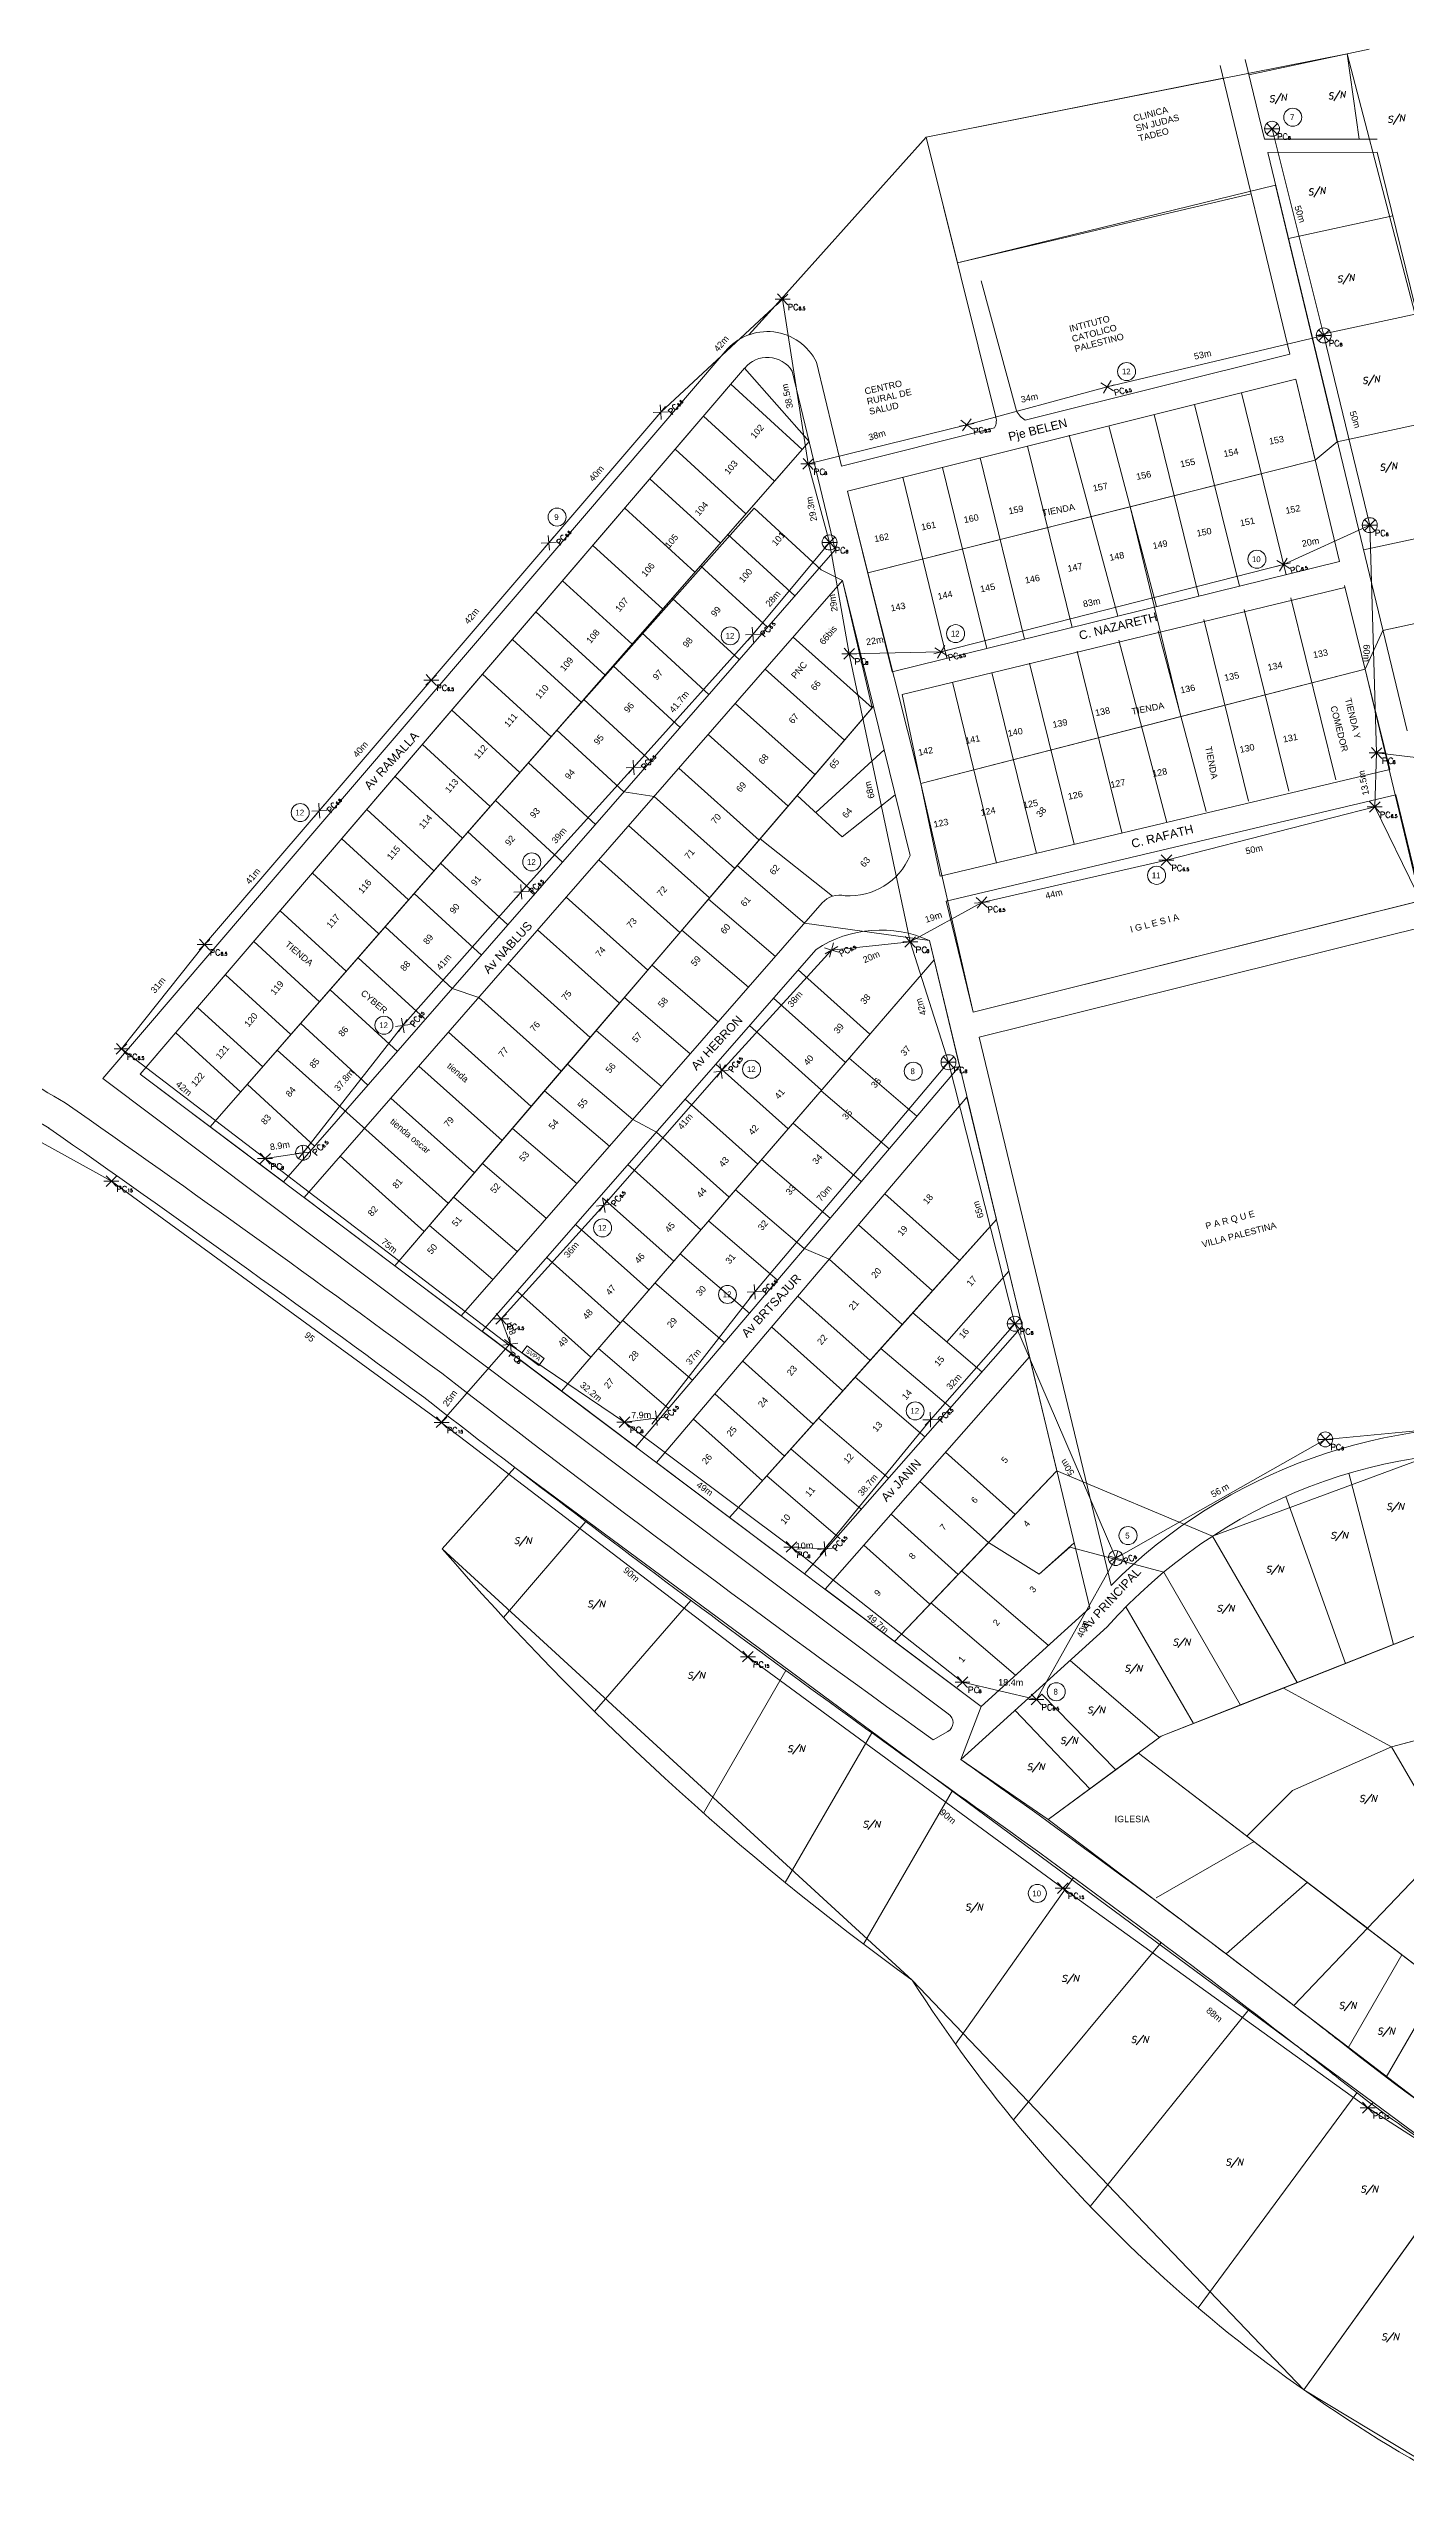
# Model space of a CAD drawing. Header units: metres. Extents: x 276196 to 280123, y 1482787 to 1490589.
# Drawn here: x 277999 to 278315, y 1489366 to 1489935 of the extents above; entities that cross this region are included whole.
import ezdxf
from ezdxf.enums import TextEntityAlignment as Align

# ---------------------------------------------------------------- set-up
doc = ezdxf.new("R2010")
doc.units = ezdxf.units.M
for name, color, linetype, lineweight in [('_ADDRESSDIBUJO', 7, 'Continuous', 0), ('_HOUSECOUNT', 7, 'Continuous', 0), ('_LOTLINE', 4, 'Continuous', 0), ('_MICROZONES', 2, 'Continuous', 0), ('_POLEPED', 7, 'Continuous', 0), ('_STRAND', 3, 'Continuous', 0), ('_STRANDDISTANCE', 3, 'Continuous', 0), ('_STREET', 5, 'Continuous', 0)]:
    doc.layers.add(name, color=color, linetype=linetype, lineweight=lineweight)
doc.styles.add('Address', font='ITALICS.shx', dxfattribs={"height": 1.5})
doc.styles.add('ROMANS', font='romans.shx', dxfattribs={"height": 0.2})
doc.styles.get("Standard").update_dxf_attribs({"font": 'arial.ttf'})
doc.styles.add('StrandDistance0', font='ENGINEERING.shx', dxfattribs={"height": 1.5})
doc.styles.add('Style-ENGINEERING', font='ENGINEERING.shx')

# ---------------------------------------------------------------- blocks, each defined once
blk = doc.blocks.new('*U33')
at = {"layer": '_POLEPED', "linetype": 'Continuous'}
blk.add_line((206328.6, 1519837.21), (206328.59, 1519835.82), dxfattribs=at)
at = {"layer": '_POLEPED', "linetype": 'Continuous', "flags": 128}
blk.add_lwpolyline([(206328.6, 1519837.21), (206329.19, 1519837.21), (206329.39, 1519837.14), (206329.46, 1519837.07), (206329.52, 1519836.94), (206329.52, 1519836.74), (206329.46, 1519836.61), (206329.39, 1519836.54), (206329.19, 1519836.48), (206328.59, 1519836.48)], dxfattribs=at)
blk = doc.blocks.new('PC8_E')
at = {"layer": '_POLEPED', "color": 1}
for p, q in [((-1.74, 0), (0, 0)), ((-1.24, -1.22), (0, 0)), ((-1.19, 1.27), (0, 0)), ((0, 0), (1.24, 1.22)), ((0, 0), (1.74, 0)), ((0, 0), (1.19, -1.27))]:
    blk.add_line(p, q, dxfattribs=at)
at = {"layer": '_POLEPED', "linetype": 'Continuous', "flags": 128}
for points in [[(3.77, -1.47), (3.71, -1.34), (3.57, -1.2), (3.44, -1.13), (3.18, -1.13), (3.04, -1.2), (2.91, -1.33), (2.84, -1.46), (2.78, -1.66), (2.77, -1.99), (2.84, -2.19), (2.9, -2.32), (3.04, -2.46), (3.17, -2.52), (3.43, -2.53), (3.57, -2.46), (3.7, -2.33), (3.77, -2.2)], [(4, -1.78), (3.9, -1.81), (3.86, -1.88), (3.86, -1.95), (3.9, -2.02), (3.97, -2.06), (4.11, -2.09), (4.21, -2.13), (4.28, -2.2), (4.31, -2.27), (4.31, -2.37), (4.28, -2.44), (4.24, -2.48), (4.14, -2.51), (4, -2.51), (3.89, -2.47), (3.86, -2.44), (3.82, -2.37), (3.83, -2.26), (3.86, -2.19), (3.93, -2.13), (4.04, -2.09), (4.18, -2.06), (4.25, -2.02), (4.28, -1.95), (4.28, -1.88), (4.25, -1.81), (4.14, -1.78), (4, -1.78)]]:
    blk.add_lwpolyline(points, dxfattribs=at)
at = {"layer": '_POLEPED', "linetype": 'Continuous'}
blk.add_blockref('*U33', (-206327.14, -1519838.33), dxfattribs=at)
blk = doc.blocks.new('PC6.5')
at = {"layer": '_POLEPED', "color": 1}
for p, q in [((-1.74, 0), (0, 0)), ((-1.24, -1.22), (0, 0)), ((-1.19, 1.27), (0, 0)), ((0, 0), (1.24, 1.22)), ((0, 0), (1.74, 0)), ((0, 0), (1.19, -1.27))]:
    blk.add_line(p, q, dxfattribs=at)
at = {"layer": '_POLEPED', "linetype": 'Continuous', "attachment_point": 7, "rotation": 359.6478, "line_spacing_factor": 0.72, "style": 'StrandDistance0'}
for s, insert, char_height in [('\\Fromans;PC', (1.18, -2.51), 1.3914), ('\\Fromans;6.5', (3.72, -2.51), 0.7317)]:
    blk.add_mtext(s, dxfattribs=dict(at, insert=insert, char_height=char_height))
blk = doc.blocks.new('PC6.5N')
at = {"layer": '_POLEPED', "color": 1, "linetype": 'Continuous', "lineweight": 0}
for p, q in [((-1.67, -0.09), (1.8, 0.11)), ((-1.2, 1.21), (1.32, -1.19)), ((1.24, 1.29), (-1.11, -1.28))]:
    blk.add_line(p, q, dxfattribs=at)
at = {"layer": '_POLEPED', "color": 254, "linetype": 'Continuous', "lineweight": 0}
blk.add_line((1.72, -1.45), (1.72, -2.84), dxfattribs=at)
at = {"layer": '_POLEPED', "color": 254, "linetype": 'Continuous', "lineweight": 0, "flags": 128}
for points in [[(1.72, -1.45), (2.32, -1.45), (2.52, -1.52), (2.58, -1.58), (2.65, -1.71), (2.65, -1.91), (2.58, -2.05), (2.52, -2.11), (2.32, -2.18), (1.72, -2.18)], [(4.04, -1.78), (3.97, -1.65), (3.84, -1.52), (3.71, -1.45), (3.45, -1.45), (3.31, -1.52), (3.18, -1.65), (3.11, -1.78), (3.05, -1.98), (3.05, -2.31), (3.11, -2.51), (3.18, -2.64), (3.31, -2.77), (3.45, -2.84), (3.71, -2.84), (3.84, -2.77), (3.97, -2.64), (4.04, -2.51)], [(4.59, -2.29), (4.55, -2.22), (4.45, -2.19), (4.38, -2.19), (4.28, -2.22), (4.21, -2.33), (4.17, -2.5), (4.17, -2.68), (4.21, -2.82), (4.28, -2.88), (4.38, -2.92), (4.41, -2.92), (4.52, -2.88), (4.59, -2.82), (4.62, -2.71), (4.62, -2.68), (4.59, -2.57), (4.52, -2.5), (4.41, -2.47), (4.38, -2.47), (4.28, -2.5), (4.21, -2.57), (4.17, -2.68)], [(4.9, -2.85), (4.87, -2.88), (4.9, -2.92), (4.94, -2.88), (4.9, -2.85)], [(5.6, -2.19), (5.25, -2.19), (5.21, -2.5), (5.25, -2.47), (5.35, -2.43), (5.46, -2.43), (5.56, -2.47), (5.63, -2.54), (5.67, -2.64), (5.67, -2.71), (5.63, -2.82), (5.56, -2.88), (5.46, -2.92), (5.35, -2.92), (5.25, -2.88), (5.21, -2.85), (5.18, -2.78)]]:
    blk.add_lwpolyline(points, dxfattribs=at)
at = {"layer": '_POLEPED', "color": 1, "linetype": 'Continuous', "lineweight": 0}
blk.add_circle((0.06, 0.01), 1.74, dxfattribs=at)
blk = doc.blocks.new('PC8_N')
at = {"layer": '_POLEPED', "color": 1}
for p, q in [((-1.24, -1.22), (1.24, 1.22)), ((-1.19, 1.27), (1.19, -1.27)), ((-1.74, 0), (1.74, 0))]:
    blk.add_line(p, q, dxfattribs=at)
blk.add_circle((0, 0), 1.74, dxfattribs=at)
at = {"layer": '_POLEPED', "linetype": 'Continuous', "style": 'ROMANS'}
for s, height, p in [('PC', 1.391, (1.18, -2.51)), ('8', 0.732, (3.72, -2.51))]:
    blk.add_text(s, height=height, rotation=359.6478, dxfattribs=at).set_placement(p)
blk = doc.blocks.new('PC15_E')
at = {"layer": '_POLEPED', "color": 1}
for p, q in [((-1.74, 0), (0, 0)), ((-1.19, 1.27), (0, 0)), ((0, 0), (1.24, 1.22)), ((0, 0), (1.74, 0)), ((-1.24, -1.22), (0, 0)), ((0, 0), (1.19, -1.27))]:
    blk.add_line(p, q, dxfattribs=at)
at = {"layer": '_POLEPED', "linetype": 'Continuous', "style": 'ROMANS'}
for s, height, p in [('PC', 1.391, (1.18, -2.51)), ('15', 0.732, (3.72, -2.51))]:
    blk.add_text(s, height=height, rotation=359.6478, dxfattribs=at).set_placement(p)
blk = doc.blocks.new('SN')
at = {"layer": '_ADDRESSDIBUJO', "color": 7, "linetype": 'Continuous', "lineweight": 0, "style": 'Address'}
blk.add_text('S/N', height=1.5, dxfattribs=at).set_placement((2, 0), align=Align.CENTER)
blk = doc.blocks.new('HCRES_10')
at = {"layer": '_HOUSECOUNT', "color": 1, "linetype": 'Continuous', "lineweight": 0}
blk.add_circle((0.14, 0), 2.1, dxfattribs=at)
at = {"layer": '_HOUSECOUNT', "color": 7, "linetype": 'Continuous', "lineweight": 0, "style": 'Style-ENGINEERING'}
blk.add_text('10', height=1.35, dxfattribs=at).set_placement((0, 0), align=Align.MIDDLE_CENTER)
blk = doc.blocks.new('HCRES_5')
at = {"layer": '_HOUSECOUNT', "color": 1, "linetype": 'Continuous', "lineweight": 0}
blk.add_circle((0.14, 0), 2.1, dxfattribs=at)
at = {"layer": '_HOUSECOUNT', "color": 7, "linetype": 'Continuous', "lineweight": 0, "style": 'Style-ENGINEERING'}
blk.add_text('5', height=1.35, dxfattribs=at).set_placement((0, 0), align=Align.MIDDLE_CENTER)
blk = doc.blocks.new('HCRES_8')
at = {"layer": '_HOUSECOUNT', "color": 1, "linetype": 'Continuous', "lineweight": 0}
blk.add_circle((0.14, 0), 2.1, dxfattribs=at)
at = {"layer": '_HOUSECOUNT', "color": 7, "linetype": 'Continuous', "lineweight": 0, "style": 'Style-ENGINEERING'}
blk.add_text('8', height=1.35, dxfattribs=at).set_placement((0, 0), align=Align.MIDDLE_CENTER)
blk = doc.blocks.new('HCRES_12')
at = {"layer": '_HOUSECOUNT', "color": 1, "linetype": 'Continuous', "lineweight": 0}
blk.add_ellipse((0, 0), major_axis=(-1.48, 1.48), ratio=1, start_param=3.926991, end_param=10.210176, dxfattribs=at)
at = {"layer": '_HOUSECOUNT', "color": 7, "linetype": 'Continuous', "lineweight": 0, "style": 'Style-ENGINEERING'}
blk.add_text('12', height=1.35, dxfattribs=at).set_placement((-0.08, 0), align=Align.MIDDLE_CENTER)
blk = doc.blocks.new('HCRES_9')
at = {"layer": '_HOUSECOUNT', "color": 1, "linetype": 'Continuous', "lineweight": 0}
blk.add_circle((0.14, 0), 2.1, dxfattribs=at)
at = {"layer": '_HOUSECOUNT', "color": 7, "linetype": 'Continuous', "lineweight": 0, "style": 'Style-ENGINEERING'}
blk.add_text('9', height=1.35, dxfattribs=at).set_placement((0, 0), align=Align.MIDDLE_CENTER)
blk = doc.blocks.new('HCRES_7')
at = {"layer": '_HOUSECOUNT', "color": 1, "linetype": 'Continuous', "lineweight": 0}
blk.add_circle((0.14, 0), 2.1, dxfattribs=at)
at = {"layer": '_HOUSECOUNT', "color": 7, "linetype": 'Continuous', "lineweight": 0, "style": 'Style-ENGINEERING'}
blk.add_text('7', height=1.35, dxfattribs=at).set_placement((0, 0), align=Align.MIDDLE_CENTER)
blk = doc.blocks.new('HCRES_11')
at = {"layer": '_HOUSECOUNT', "color": 1, "linetype": 'Continuous', "lineweight": 0}
blk.add_circle((0.14, 0), 2.1, dxfattribs=at)
at = {"layer": '_HOUSECOUNT', "color": 7, "linetype": 'Continuous', "lineweight": 0, "style": 'Style-ENGINEERING'}
blk.add_text('11', height=1.35, dxfattribs=at).set_placement((0.06, 0), align=Align.MIDDLE_CENTER)
blk = doc.blocks.new('LONGITUD_RED')
at = {"layer": '_STRANDDISTANCE'}
blk.add_text('m', height=1.5, dxfattribs=at).set_placement((1.57, 0))
at = {"layer": '_STRANDDISTANCE', "flags": 4}
blk.add_attdef('?', text='', height=1.5, dxfattribs=at).set_placement((1.17, 0), align=Align.RIGHT)

msp = doc.modelspace()

# ---------------------------------------------------------------- linework, layer by layer
at = {"layer": '_LOTLINE'}
for p, q in [((278281.97, 1489914.4), (278277.5, 1489932.94)), ((278278.36, 1489929.38), (278306.32, 1489935.39)), ((278303.98, 1489914.4), (278301.15, 1489934.28)), ((278272.37, 1489928.63), (278203.32, 1489914.93)), ((278287.82, 1489864.47), (278271.67, 1489931.53)), ((278203.32, 1489914.93), (278167.5, 1489874.94)), ((278219.44, 1489850.14), (278203.32, 1489914.93)), ((278281.97, 1489914.4), (278308.19, 1489914.4)), ((278308.19, 1489911.4), (278282.71, 1489911.3)), ((278315.1, 1489776.87), (278282.71, 1489911.3)), ((278308.19, 1489911.4), (278341.66, 1489774.65)), ((278278.85, 1489901.72), (278210.61, 1489885.64)), ((278287.51, 1489891.37), (278311.81, 1489896.6)), ((278224.31, 1489851.27), (278216.14, 1489881.47)), ((278167.5, 1489874.94), (278162.11, 1489868.96)), ((278294, 1489868.79), (278317.39, 1489873.82)), ((278011.89, 1489696.05), (278156.56, 1489865.09)), ((278226.32, 1489849.1), (278287.82, 1489864.47)), ((278020.6, 1489697), (278161.12, 1489861.19)), ((278172.16, 1489860.51), (278182.16, 1489818.96)), ((278177.83, 1489862.59), (278183.65, 1489838.43)), ((278185.05, 1489832.6), (278289.23, 1489858.63)), ((278299.42, 1489816.21), (278289.23, 1489858.63)), ((278157.92, 1489857.45), (278174.5, 1489842.3)), ((278265.73, 1489852.76), (278276.13, 1489810.48)), ((278276.59, 1489855.47), (278287, 1489813.16)), ((278151.57, 1489850.03), (278168.08, 1489834.95)), ((278183.65, 1489838.43), (278219.19, 1489847.32)), ((278245.75, 1489847.77), (278256.84, 1489805.74)), ((278256.32, 1489850.41), (278266.72, 1489808.17)), ((278298.9, 1489844.08), (278323.38, 1489849.35)), ((278036.88, 1489684.76), (278176.1, 1489844.13)), ((278145, 1489842.35), (278161.43, 1489827.34)), ((278226.89, 1489843.06), (278237.26, 1489800.92)), ((278236.59, 1489845.62), (278247.89, 1489803.53)), ((278139.11, 1489835.47), (278155.47, 1489820.52)), ((278189.74, 1489813.56), (278293.76, 1489839.76)), ((278197.88, 1489835.81), (278208.13, 1489793.75)), ((278207.09, 1489838.11), (278217.44, 1489796.04)), ((278215.84, 1489840.3), (278226.2, 1489798.2)), ((278185.05, 1489832.6), (278195.38, 1489790.61)), ((278133.23, 1489828.61), (278149.53, 1489813.72)), ((278304.95, 1489818.98), (278329.51, 1489824.26)), ((278053.89, 1489671.97), (278182.16, 1489818.96)), ((278125.85, 1489819.98), (278142.06, 1489805.17)), ((278172.81, 1489808.25), (278157.24, 1489822.54)), ((278166.44, 1489800.95), (278150.88, 1489815.25)), ((278195.38, 1489790.61), (278299.42, 1489816.21)), ((278058.7, 1489668.36), (278183.88, 1489811.81)), ((278118.8, 1489811.74), (278134.93, 1489797.01)), ((278159.86, 1489793.41), (278144.29, 1489807.71)), ((278183.88, 1489811.81), (278199.57, 1489747.86)), ((278197.7, 1489785.31), (278300.67, 1489810.21)), ((278288.12, 1489807.81), (278298.53, 1489765.49)), ((278311.1, 1489767.84), (278300.57, 1489810.62)), ((278112.61, 1489804.51), (278128.67, 1489789.84)), ((278267.85, 1489802.74), (278278.25, 1489760.5)), ((278277.26, 1489805.09), (278287.66, 1489762.81)), ((278309.47, 1489800.2), (278334.11, 1489805.5)), ((278107.14, 1489798.12), (278123.14, 1489783.51)), ((278152.79, 1489785.3), (278137.21, 1489799.61)), ((278172.4, 1489798.65), (278190.76, 1489782.24)), ((278238.42, 1489795.39), (278248.78, 1489753.25)), ((278248.12, 1489797.95), (278259.3, 1489755.58)), ((278257.28, 1489800.1), (278268.37, 1489758.07)), ((278100.21, 1489790.02), (278116.13, 1489775.48)), ((278146.11, 1489777.66), (278130.53, 1489791.97)), ((278165.89, 1489791.2), (278184.33, 1489774.71)), ((278202.06, 1489764.63), (278305.35, 1489791.21)), ((278218.62, 1489790.44), (278228.97, 1489748.37)), ((278227.37, 1489792.63), (278237.73, 1489750.53)), ((278139.48, 1489769.67), (278123.71, 1489784.16)), ((278197.7, 1489785.31), (278206.59, 1489743.1)), ((278209.41, 1489788.14), (278219.66, 1489746.08)), ((278191.05, 1489782.58), (278079.82, 1489652.47)), ((278093.04, 1489781.64), (278108.87, 1489767.17)), ((278158.94, 1489783.23), (278177.45, 1489766.68)), ((278086.21, 1489773.66), (278101.97, 1489759.27)), ((278133.05, 1489762.68), (278117.46, 1489777)), ((278152.63, 1489775.99), (278171.21, 1489759.37)), ((278126.43, 1489755.1), (278110.83, 1489769.42)), ((278145.79, 1489768.16), (278164.46, 1489751.47)), ((278193.53, 1489772.47), (278177.64, 1489757.84)), ((278206.59, 1489743.1), (278311.1, 1489767.84)), ((278079.84, 1489766.22), (278095.52, 1489751.89)), ((278140.08, 1489761.62), (278158.81, 1489744.87)), ((278183.79, 1489752.21), (278173.31, 1489761.82)), ((278196.1, 1489761.99), (278183.79, 1489752.21)), ((278208, 1489737.27), (278312.5, 1489762.01)), ((278318.44, 1489737.38), (278312.5, 1489762.01)), ((278073.27, 1489758.54), (278088.88, 1489744.28)), ((278118.73, 1489746.38), (278103.13, 1489760.71)), ((278067.46, 1489751.75), (278083, 1489737.55)), ((278112.28, 1489739.14), (278096.68, 1489753.47)), ((278134.15, 1489754.82), (278152.95, 1489738.01)), ((278181.57, 1489738.41), (278164.72, 1489751.78)), ((278106.04, 1489731.74), (278090.44, 1489746.07)), ((278127.19, 1489746.84), (278146.07, 1489729.96)), ((278175, 1489732.15), (278159.38, 1489745.53)), ((278060.63, 1489743.77), (278076.09, 1489729.64)), ((278099.91, 1489724.71), (278084.3, 1489739.05)), ((278053.13, 1489735.01), (278068.51, 1489720.97)), ((278095.25, 1489640.87), (278179.12, 1489736.86)), ((278119.64, 1489738.19), (278138.61, 1489721.23)), ((278168.26, 1489724.43), (278152.72, 1489737.74)), ((278208, 1489737.27), (278214.21, 1489711.48)), ((278214.21, 1489711.48), (278318.44, 1489737.38)), ((278047.01, 1489727.86), (278062.31, 1489713.88)), ((278093.15, 1489716.96), (278077.54, 1489731.3)), ((278112.98, 1489730.56), (278132.02, 1489713.52)), ((278161.99, 1489717.25), (278146.53, 1489730.5)), ((278204.1, 1489728.09), (278211.06, 1489698.92)), ((278215.61, 1489705.65), (278319.84, 1489731.54)), ((278086.7, 1489709.94), (278071.26, 1489724.12)), ((278100.06, 1489637.25), (278177.75, 1489726.04)), ((278106.12, 1489722.7), (278125.24, 1489705.59)), ((278118.55, 1489623.34), (278205.17, 1489723.61)), ((278154.98, 1489709.23), (278139.61, 1489722.41)), ((278040.42, 1489720.16), (278055.65, 1489706.25)), ((278080.38, 1489702.33), (278064.76, 1489716.68)), ((278173.57, 1489721.26), (278190.25, 1489706.34)), ((278033.93, 1489712.57), (278049.08, 1489698.73)), ((278099.29, 1489714.88), (278118.49, 1489697.7)), ((278148.44, 1489701.74), (278133.15, 1489714.85)), ((278167.83, 1489714.7), (278184.55, 1489699.74)), ((278028.87, 1489706.66), (278043.97, 1489692.88)), ((278073.54, 1489694.49), (278057.92, 1489708.84)), ((278092.24, 1489706.8), (278111.52, 1489689.55)), ((278141.79, 1489694.13), (278126.58, 1489707.16)), ((278162.26, 1489708.33), (278179.02, 1489693.34)), ((278215.61, 1489705.65), (278246.29, 1489578.18)), ((278052.44, 1489702.58), (278092.24, 1489666.99)), ((278085.35, 1489698.9), (278104.71, 1489681.58)), ((278135.13, 1489686.51), (278119.93, 1489699.38)), ((278135.79, 1489610.38), (278211.06, 1489698.92)), ((278154.4, 1489699.35), (278171.22, 1489684.31)), ((278201.18, 1489687.29), (278185.45, 1489700.78)), ((278208.4, 1489548.27), (278011.89, 1489696.05)), ((278053.89, 1489671.97), (278020.6, 1489697)), ((278061.15, 1489680.3), (278045.52, 1489694.66)), ((278129.67, 1489680.26), (278114.61, 1489693.16)), ((278194.68, 1489679.65), (278178.89, 1489693.19)), ((278078.87, 1489691.48), (278098.31, 1489674.09)), ((278140.59, 1489606.77), (278212.8, 1489691.7)), ((278147.28, 1489691.21), (278164.15, 1489676.12)), ((278212.8, 1489691.7), (278225.61, 1489638.45)), ((278122.11, 1489671.61), (278107.15, 1489684.43)), ((278140.6, 1489683.58), (278157.52, 1489668.45)), ((278188.22, 1489672.06), (278172.37, 1489685.65)), ((278067.08, 1489677.96), (278086.65, 1489660.45)), ((278115.02, 1489663.5), (278100.15, 1489676.24)), ((278133.97, 1489676.01), (278150.94, 1489660.83)), ((278180.98, 1489663.54), (278165.06, 1489677.19)), ((278174.97, 1489656.47), (278159, 1489670.17)), ((278095.25, 1489640.87), (278058.7, 1489668.36)), ((278108.23, 1489655.82), (278093.5, 1489668.46)), ((278128.1, 1489668.3), (278144.62, 1489653.52)), ((278193.7, 1489669.23), (278211.07, 1489653.69)), ((278102.58, 1489649.26), (278087.87, 1489661.87)), ((278121.82, 1489662.11), (278138.87, 1489646.86)), ((278168.76, 1489649.17), (278152.73, 1489662.91)), ((278219.64, 1489663.26), (278157.61, 1489593.97)), ((278187.58, 1489662.04), (278204.78, 1489646.66)), ((278115.1, 1489654.43), (278132.2, 1489639.14)), ((278162.22, 1489641.47), (278146.13, 1489655.26)), ((278180.77, 1489654.02), (278197.76, 1489638.82)), ((278156.41, 1489634.64), (278140.27, 1489648.48)), ((278222.54, 1489651.22), (278208.12, 1489634.78)), ((278108.24, 1489646.6), (278125.39, 1489631.26)), ((278173.48, 1489645.45), (278190.26, 1489630.44)), ((278135.79, 1489610.38), (278100.06, 1489637.25)), ((278148.97, 1489625.89), (278132.76, 1489639.79)), ((278167.37, 1489638.26), (278183.97, 1489623.41)), ((278175.01, 1489580.88), (278225.61, 1489638.45)), ((278216.26, 1489627.8), (278200.21, 1489641.56)), ((278143.33, 1489619.36), (278127.12, 1489633.26)), ((278160.65, 1489630.36), (278177.06, 1489615.69)), ((278179.82, 1489577.27), (278227.33, 1489631.32)), ((278208.96, 1489619.5), (278192.81, 1489633.28)), ((278227.33, 1489631.32), (278241.38, 1489572.95)), ((278202.97, 1489612.69), (278186.79, 1489626.56)), ((278154.16, 1489622.73), (278170.38, 1489608.23)), ((278149.17, 1489616.86), (278165.24, 1489602.49)), ((278194.56, 1489603.12), (278178.29, 1489617.06)), ((278188.21, 1489595.9), (278171.88, 1489609.9)), ((278207.82, 1489609.12), (278224.01, 1489594.64)), ((278107.67, 1489605.59), (278090.81, 1489586.65)), ((278175.01, 1489580.88), (278140.59, 1489606.77)), ((278183.31, 1489589), (278166.26, 1489603.62)), ((278233.71, 1489604.82), (278195.92, 1489565.16)), ((278201.88, 1489602.36), (278217.8, 1489588.12)), ((278311.99, 1489564.44), (278301.6, 1489604.24)), ((278286.94, 1489598.87), (278300.78, 1489560.01)), ((278124.21, 1489593), (278105.03, 1489570.74)), ((278195.15, 1489594.71), (278210.76, 1489580.74)), ((278188.82, 1489587.5), (278204.14, 1489573.79)), ((278229.57, 1489580.8), (278217.8, 1489588.12)), ((278237.75, 1489588.03), (278229.57, 1489580.8)), ((278269.87, 1489589.61), (278289.53, 1489555.56)), ((278231.74, 1489564.21), (278211.53, 1489581.54)), ((278258.54, 1489581.24), (278276.37, 1489550.36)), ((278148.61, 1489574.69), (278126.25, 1489548.83)), ((278216.07, 1489550.01), (278179.82, 1489577.27)), ((278224.08, 1489557.26), (278204.43, 1489574.1)), ((278245.41, 1489568.5), (278211.38, 1489537.66)), ((278241.38, 1489572.95), (278216.07, 1489550.01)), ((278249.77, 1489573.17), (278265.44, 1489546.04)), ((278257.98, 1489543.09), (278321.9, 1489568.36)), ((278170.69, 1489558.41), (278151.54, 1489525.24)), ((278236.8, 1489560.69), (278257.59, 1489542.8)), ((278230.2, 1489552.85), (278247.38, 1489535.29)), ((278311.53, 1489540.62), (278286.36, 1489554.31)), ((278223.97, 1489549.07), (278241.35, 1489530.85)), ((278311.53, 1489540.62), (278347.27, 1489550.2)), ((278190.67, 1489543.89), (278170.57, 1489509.07)), ((278208.37, 1489544.19), (278204.98, 1489542.23)), ((278231.71, 1489523.77), (278257.98, 1489543.09)), ((278362.86, 1489454.79), (278252.7, 1489539.2)), ((278317.54, 1489530.22), (278311.53, 1489540.62)), ((278209.41, 1489530.47), (278188.78, 1489494.73)), ((278256.8, 1489505.52), (278279.53, 1489518.64)), ((278317.54, 1489510.62), (278305.9, 1489498.44)), ((278237.56, 1489510.23), (278210.13, 1489471.51)), ((278273.05, 1489492.51), (278291.93, 1489509.14)), ((278257.95, 1489495.13), (278223.6, 1489453.92)), ((278288.79, 1489480.47), (278305.9, 1489498.44)), ((278301.42, 1489470.66), (278313.91, 1489492.29)), ((278310.25, 1489463.82), (278322.77, 1489485.51)), ((278278.42, 1489479.61), (278241.47, 1489433.77)), ((278303.45, 1489460.2), (278266.52, 1489410.18)), ((278327.99, 1489442.57), (278291.09, 1489391.13))]:
    msp.add_line(p, q, dxfattribs=at)
for centre, radius, start, end in [((278166.38, 1489856.91), 12.78, 26.3801, 140.2301), ((278166.4, 1489856.88), 6.81, 32.2246, 140.7966), ((278216.28, 1489849), 3.36, 330, 19.9455), ((278228.79, 1489853.39), 4.95, 205.2683, 240), ((278185.5, 1489753.75), 15.25, 266.1012, 337.2665), ((278183.24, 1489733.06), 5.61, 77.367, 137.367), ((278192.79, 1489703.22), 27.33, 65.5383, 123.3937), ((277730.6, 1489227.59), 537.1, 59.5015, 64.8179), ((277730.6, 1489227.59), 530.1, 59.5309, 61.057), ((275536.05, 1486162.62), 4304.86, 53.59805, 55.03308), ((275536.05, 1486162.62), 4297.86, 53.59926, 55.02942), ((280282.77, 1492445.01), 3569.78, 232.11731, 234.40508), ((280282.77, 1492445.01), 3576.78, 232.11876, 234.80471), ((278335.67, 1489488.64), 126.52, 84.4004, 134.9487), ((278335.67, 1489488.64), 120.52, 83.4454, 138.5004), ((278577.42, 1490007.1), 643.09, 220.82787, 234.07271), ((278335.67, 1489488.64), 126.52, 138.1903, 138.5004), ((278207.2, 1489546.24), 2.36, 299.5676, 59.5676), ((280282.77, 1492445.01), 3569.78, 234.53131, 234.80525), ((276840.27, 1487603.18), 2371.17, 52.23257, 54.25959), ((276840.27, 1487603.18), 2364.17, 52.23257, 54.25878), ((278487.64, 1489670.08), 341.23, 212.5764, 243.1053), ((276840.27, 1487603.18), 2371.17, 51.87127, 52.23257), ((276840.27, 1487603.18), 2364.17, 51.87127, 52.23257), ((278554.46, 1489787.11), 405.16, 231.8713, 246.9047), ((278554.46, 1489787.11), 412.16, 231.8713, 239.1685)]:
    msp.add_arc(centre, radius, start, end, dxfattribs=at)
at = {"layer": '_MICROZONES'}
for points in [[(278298.9, 1489844.08), (278323.38, 1489849.35), (278301.15, 1489934.28), (278203.32, 1489914.93), (278210.61, 1489885.64), (278284.53, 1489903.74)], [(278100.21, 1489790.02), (278116.13, 1489775.48), (278176.1, 1489844.13), (278161.12, 1489861.19), (278161.12, 1489861.19)], [(278189.74, 1489813.56), (278293.76, 1489839.76), (278289.23, 1489858.63), (278185.05, 1489832.6)], [(278250.72, 1489828.92), (278262.53, 1489780.19), (278305.35, 1489791.21), (278309.47, 1489800.2), (278334.11, 1489805.5), (278323.38, 1489849.35), (278298.9, 1489844.08), (278293.76, 1489839.76)], [(278158.81, 1489744.87), (278190.76, 1489782.24), (278183.88, 1489811.81), (278178.87, 1489814.31), (278163.31, 1489828.61), (278117.46, 1489777), (278133.05, 1489762.68), (278140.08, 1489761.62)], [(278189.74, 1489813.56), (278202.06, 1489764.63), (278262.53, 1489780.19), (278250.72, 1489828.92)], [(278036.88, 1489684.76), (278116.13, 1489775.48), (278100.21, 1489790.02), (278020.6, 1489697)], [(278202.06, 1489764.63), (278214.21, 1489711.48), (278318.25, 1489737.33), (278305.35, 1489791.21)], [(278077.54, 1489731.3), (278093.15, 1489716.96), (278099.29, 1489714.88), (278118.49, 1489697.7), (278158.81, 1489744.87), (278140.08, 1489761.62), (278133.05, 1489762.68), (278117.46, 1489777)], [(278119.93, 1489699.38), (278135.13, 1489686.51), (278140.6, 1489683.58), (278157.52, 1489668.45), (278205.17, 1489723.61), (278204.1, 1489728.09), (278175, 1489732.15), (278159.38, 1489745.53)], [(278079.82, 1489652.47), (278118.49, 1489697.7), (278099.29, 1489714.88), (278093.15, 1489716.96), (278077.54, 1489731.3), (278036.88, 1489684.76)], [(278159, 1489670.17), (278174.97, 1489656.47), (278180.77, 1489654.02), (278197.76, 1489638.82), (278219.64, 1489663.26), (278205.17, 1489723.61)], [(278118.55, 1489623.34), (278157.52, 1489668.45), (278140.6, 1489683.58), (278135.13, 1489686.51), (278119.93, 1489699.38), (278079.82, 1489652.47)], [(278157.61, 1489593.97), (278197.76, 1489638.82), (278180.77, 1489654.02), (278174.97, 1489656.47), (278159, 1489670.17), (278118.55, 1489623.34)], [(278157.61, 1489593.97), (278195.92, 1489565.16), (278233.71, 1489604.82), (278227.47, 1489630.76), (278222.54, 1489651.22), (278208.12, 1489634.78), (278200.21, 1489641.56)], [(278258.54, 1489581.24), (278276.37, 1489550.36), (278320.02, 1489567.61), (278320.02, 1489608.14), (278269.87, 1489589.61), (278233.71, 1489604.82), (278217.8, 1489588.12), (278229.57, 1489580.8), (278236.69, 1489587.09)], [(278107.67, 1489605.59), (278327.99, 1489442.57), (278291.09, 1489391.13), (278200.09, 1489486.35), (278090.81, 1489586.65)], [(278211.38, 1489537.66), (278231.71, 1489523.77), (278257.98, 1489543.09), (278276.37, 1489550.36), (278258.54, 1489581.24), (278236.69, 1489587.09), (278229.57, 1489580.8), (278217.8, 1489588.12), (278195.92, 1489565.16), (278216.07, 1489550.01)], [(278231.71, 1489523.77), (278252.7, 1489539.2), (278362.86, 1489454.79), (278385.6, 1489428.78), (278381.69, 1489420.63), (278352.08, 1489436.12), (278319.09, 1489457.33), (278273.05, 1489492.51)], [(278291.09, 1489391.13), (278333.28, 1489365.75), (278355.05, 1489395.01), (278342.45, 1489400.91), (278359.09, 1489424.19), (278327.99, 1489442.57)]]:
    msp.add_lwpolyline(points, close=True, dxfattribs=at)
msp.add_lwpolyline([(278352.85, 1489540.14), (278347.27, 1489550.2), (278311.53, 1489540.62), (278288.48, 1489530.5), (278277.88, 1489519.9), (278305.9, 1489498.44), (278317.54, 1489510.62), (278349.06, 1489513.56), (278344.1, 1489534.71), (278353.87, 1489537.29), (278352.85, 1489540.14)], dxfattribs=at)
at = {"layer": '_POLEPED'}
msp.add_lwpolyline([(278110.59, 1489633.9), (278114.52, 1489630.94), (278113.28, 1489629.28), (278109.34, 1489632.24)], close=True, dxfattribs=at)
at = {"layer": '_STRAND'}
for p, q in [((278295.74, 1489868.79), (278283.72, 1489916.84)), ((278141.6, 1489850.96), (278169.94, 1489877.2)), ((278175.88, 1489838.93), (278169.94, 1489877.2)), ((278245.41, 1489856.85), (278295.74, 1489868.79)), ((278295.74, 1489868.79), (278306.45, 1489824.68)), ((278212.77, 1489848.02), (278245.41, 1489856.85)), ((278115.58, 1489820.58), (278141.6, 1489850.96)), ((278175.88, 1489838.93), (278212.77, 1489848.02)), ((278180.86, 1489820.66), (278175.88, 1489838.93)), ((278306.45, 1489824.68), (278286.35, 1489815.57)), ((278308.02, 1489771.71), (278306.45, 1489824.68)), ((278088.26, 1489788.68), (278115.58, 1489820.58)), ((278163.08, 1489799.32), (278180.86, 1489820.66)), ((278185.45, 1489794.78), (278180.86, 1489820.66)), ((278286.35, 1489815.57), (278206.81, 1489795.23)), ((278135.3, 1489768.33), (278163.08, 1489799.32)), ((278206.81, 1489795.23), (278185.45, 1489794.78)), ((278062.24, 1489758.3), (278088.26, 1489788.68)), ((278109.2, 1489739.43), (278135.3, 1489768.33)), ((278307.6, 1489759.16), (278308.02, 1489771.71)), ((278308.02, 1489771.71), (278357.28, 1489766.02)), ((278035.57, 1489727.16), (278062.24, 1489758.3)), ((278307.6, 1489759.16), (278259.15, 1489746.79)), ((278335.88, 1489701.18), (278307.6, 1489759.16)), ((278259.15, 1489746.79), (278216.27, 1489736.93)), ((278081.65, 1489708.33), (278109.2, 1489739.43)), ((278216.27, 1489736.93), (278199.62, 1489727.77)), ((278016.27, 1489702.9), (278035.57, 1489727.16)), ((278181.31, 1489725.88), (278199.62, 1489727.77)), ((278199.62, 1489727.77), (278208.51, 1489699.82)), ((278155.64, 1489697.75), (278181.31, 1489725.88)), ((278013.89, 1489672.15), (277935.37, 1489715.63)), ((278058.48, 1489678.77), (278081.65, 1489708.33)), ((278049.64, 1489677.4), (278016.27, 1489702.9)), ((278208.51, 1489699.82), (278163.46, 1489646.43)), ((278223.91, 1489639.02), (278208.51, 1489699.82)), ((278128.38, 1489666.59), (278155.64, 1489697.75)), ((278049.64, 1489677.4), (278058.48, 1489678.77)), ((278106.41, 1489634.06), (278049.64, 1489677.4)), ((278090.62, 1489616.14), (278013.89, 1489672.15)), ((278104.55, 1489640.11), (278128.38, 1489666.59)), ((278163.46, 1489646.43), (278140.61, 1489617.04)), ((278106.57, 1489634.42), (278104.55, 1489640.11)), ((278204.29, 1489616.69), (278223.91, 1489639.02)), ((278247.38, 1489584.54), (278223.91, 1489639.02)), ((278090.57, 1489616.08), (278106.57, 1489634.42)), ((278133.18, 1489616.14), (278106.41, 1489634.24)), ((278090.57, 1489616.08), (278161.87, 1489561.59)), ((278133.18, 1489616.14), (278140.61, 1489617.04)), ((278171.99, 1489587.09), (278133.18, 1489616.14)), ((278179.79, 1489586.67), (278204.29, 1489616.69)), ((278296.11, 1489612.13), (278355.88, 1489617.79)), ((278247.38, 1489584.54), (278296.11, 1489612.13)), ((278211.76, 1489555.69), (278171.99, 1489587.09)), ((278171.99, 1489587.09), (278179.79, 1489586.67)), ((278228.95, 1489551.64), (278247.38, 1489584.54)), ((278161.87, 1489561.59), (278235.07, 1489507.79)), ((278228.95, 1489551.64), (278211.76, 1489555.69)), ((278235.07, 1489507.79), (278305.98, 1489456.71)), ((278305.98, 1489456.71), (278364.96, 1489418.82))]:
    msp.add_line(p, q, dxfattribs=at)
at = {"layer": '_STRANDDISTANCE'}
msp.add_line((278199.62, 1489727.77), (278185.45, 1489794.78), dxfattribs=at)

# ---------------------------------------------------------------- block references
at = {"layer": '_ADDRESSDIBUJO'}
for p in [(278310.3, 1489595.77), (278297.29, 1489589.06), (278107.5, 1489587.83), (278282.31, 1489581.18), (278124.56, 1489573.12), (278270.88, 1489572.1), (278260.63, 1489564.22), (278147.8, 1489556.52), (278249.45, 1489558.16), (278240.79, 1489548.45), (278171.03, 1489539.44), (278234.48, 1489541.36), (278226.75, 1489535.25), (278304, 1489527.88), (278188.57, 1489521.89), (278212.39, 1489502.62), (278234.76, 1489486.04), (278299.26, 1489479.73), (278250.92, 1489471.83), (278308.19, 1489473.78), (278304.29, 1489437.05)]:
    msp.add_blockref('SN', p, dxfattribs=at)
at = {"layer": '_HOUSECOUNT', "zscale": 0.001}
for name, p in [('HCRES_7', (278288.41, 1489919.53)), ('HCRES_12', (278249.91, 1489860.4)), ('HCRES_9', (278117.37, 1489826.56)), ('HCRES_10', (278280.06, 1489816.76)), ('HCRES_12', (278157.78, 1489798.95)), ('HCRES_12', (278210.15, 1489799.46)), ('HCRES_12', (278057.79, 1489757.86)), ('HCRES_12', (278111.62, 1489746.38)), ('HCRES_11', (278256.73, 1489743.27)), ('HCRES_12', (278077.26, 1489708.41)), ('HCRES_12', (278162.73, 1489698.19)), ('HCRES_8', (278200.18, 1489697.72)), ('HCRES_12', (278128.09, 1489661.29)), ('HCRES_12', (278157.13, 1489645.83)), ('HCRES_12', (278200.76, 1489618.74)), ('HCRES_5', (278250.1, 1489589.76)), ('HCRES_8', (278233.42, 1489553.45)), ('HCRES_10', (278229.02, 1489506.55)), ('SN', (278309.14, 1489402.71))]:
    msp.add_blockref(name, p, dxfattribs=at)
at = {"layer": '_LOTLINE', "zscale": 0.001}
msp.add_blockref('SN', (278272.91, 1489443.33), dxfattribs=at)
at = {"layer": '_POLEPED'}
for name, p in [('PC8_N', (278283.72, 1489916.84)), ('PC6.5', (278169.94, 1489877.2)), ('PC8_N', (278295.74, 1489868.79)), ('PC8_E', (278175.88, 1489838.93)), ('PC8_N', (278306.45, 1489824.68)), ('PC8_N', (278180.86, 1489820.66)), ('PC8_E', (278185.45, 1489794.78)), ('PC6.5', (278088.26, 1489788.68)), ('PC8_E', (278308.02, 1489771.71)), ('PC6.5', (278307.6, 1489759.16)), ('PC6.5', (278259.15, 1489746.79)), ('PC6.5', (278035.57, 1489727.16)), ('PC8_E', (278199.62, 1489727.77)), ('PC6.5', (278016.27, 1489702.9)), ('PC8_N', (278208.51, 1489699.82)), ('PC8_E', (278049.64, 1489677.4)), ('PC15_E', (278013.89, 1489672.15)), ('PC6.5', (278104.55, 1489640.11)), ('PC8_N', (278223.91, 1489639.02)), ('PC15_E', (278090.67, 1489616.08)), ('PC8_E', (278133.18, 1489616.14)), ('PC8_N', (278296.11, 1489612.13)), ('PC8_E', (278171.99, 1489587.09)), ('PC15_E', (278161.87, 1489561.59)), ('PC8_E', (278211.76, 1489555.69)), ('PC6.5', (278228.95, 1489551.64)), ('PC15_E', (278235.07, 1489507.79)), ('PC15_E', (278305.98, 1489456.71))]:
    msp.add_blockref(name, p, dxfattribs=at)
for name, p, rotation in [('PC6.5', (278245.41, 1489856.85), 14.99999999999989), ('PC6.5', (278141.6, 1489850.96), 50.00000000000465), ('PC6.5', (278212.77, 1489848.02), 10.00000000000102), ('PC6.5', (278115.58, 1489820.58), 50.0000000000005), ('PC6.5', (278286.35, 1489815.51), 14.9999999999957), ('PC6.5', (278163.02, 1489799.25), 49.99999999999688), ('PC6.5', (278206.81, 1489795.23), 15.00000000000007), ('PC6.5', (278135.3, 1489768.33), 50.00000000000254), ('PC6.5', (278062.24, 1489758.3), 49.99999999999615), ('PC6.5', (278109.2, 1489739.43), 50.00000000000177), ('PC6.5', (278216.27, 1489736.93), 4.999999999998415), ('PC6.5', (278181.31, 1489725.88), 30.00000000000445), ('PC6.5', (278081.65, 1489708.33), 54.99999999998863), ('PC6.5', (278155.64, 1489697.75), 55.00000000002745), ('PC6.5N', (278058.44, 1489678.72), 48.98812057852756), ('PC6.5', (278128.38, 1489666.59), 54.99999999999866), ('PC6.5', (278163.46, 1489646.43), 49.56314868199507), ('PC8_E', (278106.66, 1489634.27), 322.7825056341295), ('PC6.5', (278140.61, 1489617.04), 51.36585507904594), ('PC6.5', (278204.29, 1489616.69), 47.47095396299584), ('PC6.5', (278179.79, 1489586.67), 51.42050316159923), ('PC8_N', (278247.38, 1489584.54), 29.99999999999882)]:
    msp.add_blockref(name, p, dxfattribs=dict(at, rotation=rotation))
at = {"layer": '_STRANDDISTANCE'}
ref = msp.add_blockref('LONGITUD_RED', (278271.04, 1489599.09), dxfattribs=dict(at, rotation=29.51669823278009))
ref.add_attrib('?', '56', dxfattribs={"height": 1.5, "rotation": 29.5167}).set_placement((278272.06, 1489599.67), align=Align.RIGHT)

# ---------------------------------------------------------------- texts
at = {"layer": '_ADDRESSDIBUJO'}
for s, rotation, p in [('CLINICA', 14.7511, (278251.67, 1489918.51)), ('SN JUDAS', 14.7511, (278252.28, 1489916.18)), ('TADEO', 14.7511, (278252.9, 1489913.85)), ('INTITUTO', 14.7511, (278236.8, 1489869.57)), ('CATOLICO', 14.7511, (278237.41, 1489867.24)), ('PALESTINO', 14.7511, (278238.02, 1489864.91)), ('CENTRO', 12.592, (278189.19, 1489855.05)), ('RURAL DE', 12.592, (278189.71, 1489852.69)), ('SALUD', 12.592, (278190.24, 1489850.34)), ('102', 50, (278163.48, 1489844.65)), ('154', 11.122, (278272.6, 1489840.49)), ('153', 11.122, (278283.17, 1489843.39)), ('103', 50, (278157.39, 1489836.3)), ('156', 11.122, (278252.3, 1489835.2)), ('155', 11.122, (278262.53, 1489838.1)), ('104', 50, (278150.51, 1489826.69)), ('TIENDA', 11.122, (278230.45, 1489826.76)), ('157', 11.122, (278242.23, 1489832.48)), ('161', 11.122, (278202.31, 1489823.44)), ('160', 11.122, (278212.21, 1489825.15)), ('159', 11.122, (278222.61, 1489827.19)), ('150', 11.122, (278266.35, 1489822)), ('151', 11.122, (278276.42, 1489824.39)), ('152', 11.122, (278287, 1489827.29)), ('105', 50, (278143.57, 1489819.17)), ('101', 50, (278168.42, 1489819.69)), ('162', 11.122, (278191.38, 1489820.71)), ('148', 11.122, (278246.05, 1489816.38)), ('149', 11.122, (278256.12, 1489819.11)), ('106', 50, (278138.1, 1489812.52)), ('100', 50, (278160.79, 1489811.15)), ('146', 11.122, (278226.43, 1489811.09)), ('147', 11.122, (278236.33, 1489813.82)), ('107', 50, (278132.02, 1489804.39)), ('144', 11.122, (278206.13, 1489807.34)), ('145', 11.122, (278216.03, 1489809.05)), ('99', 50, (278154.26, 1489803.23)), ('66bis', 50, (278179.48, 1489796.73)), ('143', 11.122, (278195.2, 1489804.61)), ('108', 50, (278125.3, 1489797.01)), ('98', 50, (278147.7, 1489796.05)), ('133', 11.122, (278293.41, 1489793.73)), ('109', 50, (278119.19, 1489790.56)), ('97', 50, (278140.74, 1489788.52)), ('PNC', 50, (278172.93, 1489788.82)), ('135', 11.122, (278272.77, 1489788.45)), ('134', 11.122, (278282.84, 1489790.84)), ('110', 50, (278113.46, 1489784.14)), ('66', 50, (278177.46, 1489786.04)), ('136', 11.122, (278262.54, 1489785.55)), ('TIENDA Y', 283.6046, (278300.65, 1489784.28)), ('111', 50, (278106.2, 1489777.53)), ('96', 50, (278134.04, 1489780.91)), ('67', 50, (278172.34, 1489778.36)), ('139', 11.122, (278232.85, 1489777.54)), ('138', 11.122, (278242.75, 1489780.27)), ('TIENDA', 11.122, (278251.22, 1489780.59)), ('COMEDOR', 284.3696, (278297.28, 1489782.46)), ('112', 50, (278099.17, 1489770.16)), ('95', 50, (278127.03, 1489773.46)), ('142', 11.122, (278201.62, 1489771.06)), ('141', 11.122, (278212.55, 1489773.79)), ('140', 11.122, (278222.45, 1489775.49)), ('TIENDA', 281.122, (278268.18, 1489773.08)), ('130', 11.122, (278276.34, 1489771.74)), ('131', 11.122, (278286.4, 1489774.13)), ('94', 50, (278120.31, 1489765.39)), ('68', 50, (278165.32, 1489768.92)), ('65', 50, (278181.78, 1489767.86)), ('128', 11.122, (278256.04, 1489766.12)), ('113', 50, (278092.46, 1489762.3)), ('69', 50, (278160.14, 1489762.43)), ('126', 11.122, (278236.42, 1489760.83)), ('127', 11.122, (278246.32, 1489763.56)), ('114', 50, (278086.37, 1489753.94)), ('93', 50, (278112.18, 1489756.41)), ('70', 50, (278154.28, 1489755.04)), ('64', 50, (278184.77, 1489756.41)), ('123', 11.122, (278205.19, 1489754.35)), ('124', 11.122, (278216.12, 1489757.08)), ('125', 11.122, (278226.01, 1489758.79)), ('38', 50, (278229.88, 1489756.63)), ('115', 50, (278078.94, 1489746.71)), ('92', 50, (278106.39, 1489749.99)), ('71', 50, (278148.13, 1489746.85)), ('62', 50, (278167.88, 1489743.21)), ('63', 50, (278188.94, 1489745)), ('116', 50, (278072.26, 1489738.87)), ('91', 50, (278098.49, 1489740.67)), ('72', 50, (278141.72, 1489738.18)), ('117', 50, (278064.89, 1489730.82)), ('90', 50, (278093.51, 1489734.16)), ('73', 50, (278134.69, 1489730.81)), ('61', 50, (278161.16, 1489735.82)), ('I G L E S I A', 14.7511, (278250.95, 1489729.95)), ('TIENDA', 320, (278054.13, 1489726.97)), ('89', 50, (278087.37, 1489727.03)), ('60', 50, (278156.45, 1489729.45)), ('88', 50, (278082.05, 1489720.84)), ('74', 50, (278127.44, 1489724.12)), ('59', 50, (278149.59, 1489721.99)), ('119', 50, (278051.86, 1489715.3)), ('CYBER', 320, (278071.74, 1489715.63)), ('75', 50, (278119.53, 1489713.97)), ('38', 50, (278189.02, 1489713.12)), ('120', 50, (278045.8, 1489707.85)), ('58', 50, (278141.94, 1489712.35)), ('86', 50, (278067.66, 1489705.61)), ('76', 50, (278112.19, 1489706.75)), ('57', 50, (278135.93, 1489704.24)), ('39', 50, (278182.82, 1489706.3)), ('121', 50, (278039.16, 1489700.39)), ('85', 50, (278060.94, 1489698.22)), ('tienda', 320, (278091.78, 1489698.68)), ('77', 50, (278104.86, 1489700.77)), ('56', 50, (278129.78, 1489697.11)), ('40', 50, (278175.8, 1489698.93)), ('37', 50, (278198.35, 1489701.12)), ('122', 50, (278033.42, 1489693.97)), ('84', 50, (278055.39, 1489691.57)), ('41', 50, (278169.08, 1489691.07)), ('36', 50, (278191.49, 1489693.66)), ('83', 50, (278049.66, 1489685.14)), ('55', 50, (278123.28, 1489688.87)), ('35', 50, (278184.78, 1489686.28)), ('tienda oscar', 320, (278078.55, 1489685.77)), ('79', 50, (278092.19, 1489684.58)), ('54', 50, (278116.53, 1489684.01)), ('42', 50, (278162.99, 1489682.72)), ('53', 50, (278109.67, 1489676.55)), ('43', 50, (278156.11, 1489675.27)), ('34', 50, (278177.83, 1489675.91)), ('81', 50, (278080.23, 1489670.26)), ('52', 50, (278102.96, 1489669.16)), ('44', 50, (278150.93, 1489668.12)), ('33', 50, (278171.68, 1489668.79)), ('82', 50, (278074.5, 1489663.83)), ('18', 50, (278203.55, 1489666.61)), ('P A R Q U E', 14.7511, (278268.46, 1489660.95)), ('51', 50, (278094.04, 1489661.45)), ('45', 50, (278143.56, 1489660.07)), ('32', 50, (278165.18, 1489660.54)), ('19', 50, (278197.67, 1489659.26)), ('VILLA PALESTINA', 14.7511, (278267.62, 1489656.7)), ('50', 50, (278088.3, 1489655.03)), ('46', 50, (278136.54, 1489652.88)), ('31', 50, (278157.65, 1489652.76)), ('47', 50, (278129.82, 1489645.5)), ('30', 50, (278150.79, 1489645.3)), ('20', 50, (278191.54, 1489649.46)), ('17', 50, (278213.72, 1489647.57)), ('48', 50, (278124.46, 1489639.84)), ('21', 50, (278186.32, 1489642)), ('49', 50, (278118.73, 1489633.42)), ('29', 50, (278144.07, 1489637.91)), ('22', 50, (278178.95, 1489633.95)), ('16', 50, (278211.91, 1489635.39)), ('28', 50, (278135.15, 1489630.2)), ('15', 50, (278206.18, 1489628.95)), ('27', 50, (278129.42, 1489623.78)), ('23', 50, (278171.93, 1489626.76)), ('24', 50, (278165.21, 1489619.38)), ('14', 50, (278198.65, 1489621.16)), ('25', 50, (278157.92, 1489612.61)), ('13', 50, (278191.79, 1489613.71)), ('26', 50, (278152.18, 1489606.18)), ('12', 50, (278185.08, 1489606.32)), ('5', 50, (278221.75, 1489606.43)), ('11', 50, (278176.16, 1489598.61)), ('6', 50, (278214.72, 1489597.1)), ('10', 50, (278170.42, 1489592.19)), ('7', 50, (278207.47, 1489590.78)), ('4', 50, (278226.86, 1489591.59)), ('8', 50, (278200.27, 1489584.06)), ('9', 50, (278192.22, 1489575.51)), ('3', 50, (278228.32, 1489576.33)), ('2', 50, (278219.82, 1489568.62)), ('1', 50, (278211.77, 1489560.07))]:
    msp.add_text(s, height=1.5, rotation=rotation, dxfattribs=at).set_placement(p)
at = {"layer": '_ADDRESSDIBUJO', "color": 7, "linetype": 'Continuous', "lineweight": 0, "style": 'Address'}
for p in [(278285.13, 1489923.21), (278298.8, 1489923.89), (278312.61, 1489918.44), (278294.14, 1489901.56), (278300.9, 1489881.32), (278306.77, 1489857.72), (278310.8, 1489837.54)]:
    msp.add_text('S/N', height=1.5, rotation=6.2574, dxfattribs=at).set_placement(p, align=Align.CENTER)
at = {"layer": '_ADDRESSDIBUJO'}
msp.add_text('IGLESIA', height=1.5, dxfattribs=at).set_placement((278247.12, 1489523.11))
at = {"layer": '_POLEPED'}
msp.add_text('SVPA', height=1, rotation=326.8113, dxfattribs=at).set_placement((278110.16, 1489632.32))
at = {"layer": '_STRANDDISTANCE'}
for s, rotation, p in [('50m', 288.2059, (278288.89, 1489898.73)), ('42m', 50, (278154.95, 1489864.86)), ('53m', 12.4042, (278265.76, 1489863.15)), ('38.5m', 102.7223, (278172.4, 1489852.01)), ('34m', 12.4593, (278225.48, 1489853.12)), ('50m', 288.2059, (278301.7, 1489850.94)), ('38m', 16.8049, (278190.16, 1489844.31)), ('40m', 50, (278125.91, 1489834.66)), ('29.3m', 101.6429, (278177.97, 1489825.73)), ('20m', 11.6852, (278290.82, 1489819.61)), ('28m', 50, (278166.95, 1489805.56)), ('29m', 99.1172, (278182.76, 1489804.71)), ('83m', 11.6852, (278239.94, 1489805.58)), ('42m', 50, (278096.92, 1489801.53)), ('22m', 9.4137, (278189.48, 1489796.76)), ('60m', 270, (278304.98, 1489796.97)), ('41.7m', 50, (278144.59, 1489780.93)), ('40m', 50, (278071.06, 1489770.52)), ('13.5m', 100.9524, (278306.3, 1489762.05)), ('68m', 104.5858, (278191.37, 1489761.32)), ('39m', 50, (278117.23, 1489750.5)), ('50m', 12.3039, (278277.72, 1489748.13)), ('41m', 50, (278046.06, 1489741.04)), ('44m', 13.6978, (278231.2, 1489737.74)), ('19m', 18.2583, (278203.31, 1489732.21)), ('41m', 50, (278090.45, 1489721.06)), ('20m', 23.4501, (278188.99, 1489722.82)), ('31m', 50.2549, (278024.02, 1489715.7)), ('38m', 50, (278172.08, 1489712.45)), ('42m', 107.4587, (278203.43, 1489710.97)), ('42m', 320, (278028.71, 1489694.47)), ('37.8m', 50, (278066.69, 1489692.94)), ('41m', 50, (278146.57, 1489684)), ('8.9m', 8.5817, (278050.87, 1489679.33)), ('70m', 50, (278178.86, 1489667.3)), ('65m', 107.6013, (278216.75, 1489663.82)), ('75m', 320, (278076.46, 1489657.85)), ('36m', 50, (278120.09, 1489654.18)), ('95', 320, (278058.63, 1489636.12)), ('8m', 114.01, (278108.03, 1489636.83)), ('37m', 50, (278148.46, 1489629.3)), ('32.2m', 320, (278122.7, 1489624.5)), ('32m', 48.3464, (278208.97, 1489623.52)), ('7.9m', 1.9792, (278134.76, 1489616.96)), ('50m', 123.5805, (278237.88, 1489604.34)), ('49m', 324.694, (278149.75, 1489601.22)), ('38.7m', 50, (278188.44, 1489598.81)), ('10m', 4.6619, (278173.06, 1489586.49)), ('90m', 320, (278132.74, 1489581.45)), ('49.7m', 320, (278189.34, 1489570.68)), ('40m', 70.0628, (278239.68, 1489565.87)), ('18.4m', 359.4069, (278220.05, 1489554.9)), ('90m', 320, (278206.34, 1489525.17)), ('88m', 320, (278268.27, 1489479.11))]:
    msp.add_text(s, height=1.5, rotation=rotation, dxfattribs=at).set_placement(p)
at = {"layer": '_STRANDDISTANCE', "insert": (278090.81, 1489620.47), "char_height": 1.5, "attachment_point": 1, "rotation": 54.2804}
msp.add_mtext_dynamic_manual_height_columns('25m', width=1.5, gutter_width=7.5, heights=[0], dxfattribs=at)
at = {"layer": '_STREET'}
for s, rotation, p in [('Pje BELEN', 13.9696, (278222.71, 1489844.23)), ('C. NAZARETH', 13.9696, (278239.11, 1489798)), ('Av RAMALLA', 47.2271, (278073.94, 1489763)), ('C. RAFATH', 13.9696, (278251.29, 1489749.6)), ('Av NABLUS', 47.2271, (278101.58, 1489720.23)), ('Av HEBRON', 47.2271, (278149.92, 1489697.79)), ('Av BRTSAJUR', 47.2271, (278161.65, 1489635.65)), ('Av JANIN', 47.2271, (278194.1, 1489597.48)), ('Av PRINCIPAL', 47.2271, (278240.67, 1489567.4))]:
    msp.add_text(s, height=2, rotation=rotation, dxfattribs=at).set_placement(p)

doc.saveas('drawing.dxf')
